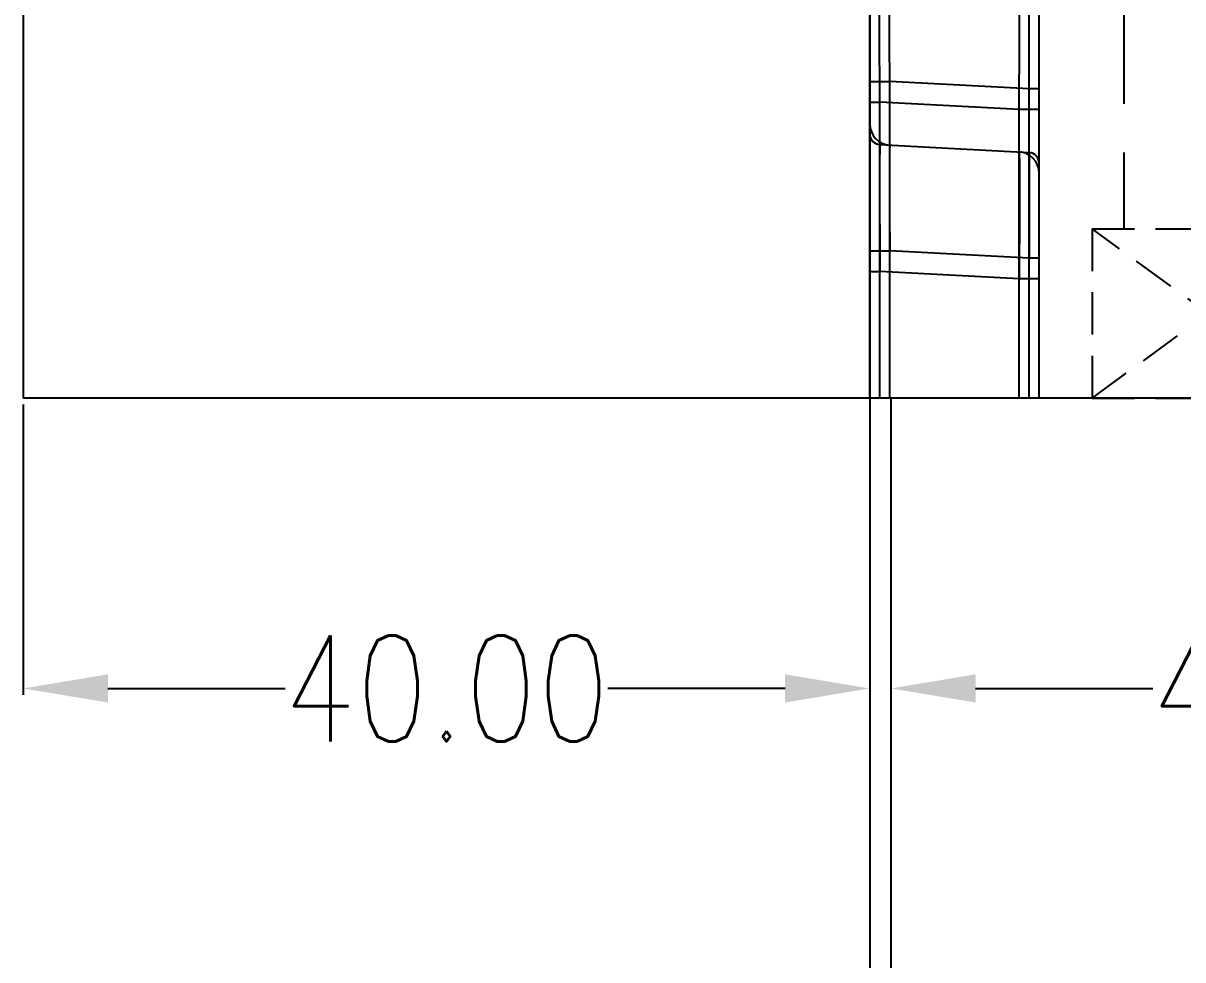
# Model space of a CAD drawing. Header units: millimetres. Extents: x 28656 to 29764, y -21384 to -20601.
# Drawn here: x 28858.7 to 28913.5, y -20969.8 to -20925.6 of the extents above; entities that cross this region are included whole.
import ezdxf

# ---------------------------------------------------------------- set-up
doc = ezdxf.new("R2010")
doc.units = ezdxf.units.MM
doc.header["$LTSCALE"] = 8
doc.linetypes.add('HIDDEN', pattern=[0.375, 0.25, -0.125])
doc.layers.get('DEFPOINTS').update_dxf_attribs({"color": 6})
doc.layers.add('Cav-cor', color=30, linetype='Continuous')
doc.layers.add('WT', color=4, linetype='Continuous')
doc.layers.add('dim', color=3, linetype='Continuous', lineweight=15)
doc.styles.get("Standard").update_dxf_attribs({"font": 'txt.shx', "width": 0.8, "bigfont": 'chineset.shx'})
doc.dimstyles.new('ISO-25', dxfattribs={"dimtxt": 5, "dimasz": 4, "dimexe": 0.3, "dimexo": 0.3, "dimtad": 0, "dimzin": 1, "dimdsep": 46, "dimtxsty": 'Standard', "dimcen": 0, "dimclrd": 3, "dimclre": 3, "dimclrt": 3, "dimazin": 0, "dimtfac": 1, "dimtofl": 0, "dimtmove": 0, "dimatfit": 0, "dimfxl": 0, "dimarcsym": 0})

# ---------------------------------------------------------------- blocks, each defined once
blk = doc.blocks.new('*D26578')
at = {"layer": 'DEFPOINTS', "color": 0}
for p in [(28858.695, -20943.266), (28898.695, -20943.266), (28898.695, -20956.976)]:
    blk.add_point(p, dxfattribs=at)
at = {"layer": 'dim', "color": 3, "lineweight": -2}
for p, q in [((28858.695, -20943.566), (28858.695, -20957.276)), ((28898.695, -20943.566), (28898.695, -20957.276)), ((28862.695, -20956.976), (28871.07, -20956.976)), ((28894.695, -20956.976), (28886.32, -20956.976))]:
    blk.add_line(p, q, dxfattribs=at)
at = {"layer": 'dim', "color": 3}
for points in [[(28862.695, -20956.309), (28862.695, -20957.642), (28858.695, -20956.976)], [(28894.695, -20957.642), (28894.695, -20956.309), (28898.695, -20956.976)]]:
    blk.add_solid(points, dxfattribs=at)
at = {"layer": 'dim', "color": 3, "insert": (28878.695, -20956.976), "char_height": 5, "attachment_point": 5}
blk.add_mtext('40.00', dxfattribs=at)
blk = doc.blocks.new('*D26579')
at = {"layer": 'DEFPOINTS', "color": 0}
for p in [(28899.695, -20943.266), (28939.695, -20943.266), (28939.695, -20956.976)]:
    blk.add_point(p, dxfattribs=at)
at = {"layer": 'dim', "color": 3, "lineweight": -2}
for p, q in [((28899.695, -20943.566), (28899.695, -20957.276)), ((28939.695, -20943.566), (28939.695, -20957.276)), ((28903.695, -20956.976), (28912.07, -20956.976)), ((28935.695, -20956.976), (28927.32, -20956.976))]:
    blk.add_line(p, q, dxfattribs=at)
at = {"layer": 'dim', "color": 3}
for points in [[(28903.695, -20956.309), (28903.695, -20957.642), (28899.695, -20956.976)], [(28935.695, -20957.642), (28935.695, -20956.309), (28939.695, -20956.976)]]:
    blk.add_solid(points, dxfattribs=at)
at = {"layer": 'dim', "color": 3, "insert": (28919.695, -20956.976), "char_height": 5, "attachment_point": 5}
blk.add_mtext('40.00', dxfattribs=at)
blk = doc.blocks.new('20150513.114825')
at = {"layer": 'WT', "color": 125, "linetype": 'HIDDEN'}
for p, q in [((-5.5, 8), (5.5, 8)), ((5.5, 8), (-5.5, 0)), ((-5.5, 8), (5.5, 0)), ((-5.5, 0), (-5.5, 8)), ((5.5, 0), (5.5, 8)), ((-5.5, 0), (5.5, 0))]:
    blk.add_line(p, q, dxfattribs=at)
blk = doc.blocks.new('20160903.083130')
at = {"layer": 'Cav-cor', "color": 241}
for p, q in [((-0.237, 1.629), (-0.237, 4.671)), ((1.763, 1.287), (1.763, 3.287)), ((-0.237, 2.25), (0, 2.25)), ((1.645, 2.163), (0, 2.25)), ((0, -1.49), (0, 2.25)), ((1.763, 2.163), (1.645, 2.163)), ((1.645, -1.49), (1.645, 2.163)), ((-0.237, 2.006), (-0.118, 2.006)), ((1.526, 1.92), (-0.118, 2.006)), ((-0.118, -1.49), (-0.118, 2.006)), ((1.763, 1.92), (1.526, 1.92)), ((1.526, -1.49), (1.526, 1.92)), ((-0.237, -1.49), (-0.237, 1.629)), ((-0.118, 1.504), (1.645, 1.412)), ((1.646, 1.381), (1.646, 1.38)), ((1.763, 1.26), (1.746, 1.26)), ((1.763, -1.49), (1.763, 1.287)), ((-0.237, 0.25), (0, 0.25)), ((1.645, 0.163), (0, 0.25)), ((1.763, 0.163), (1.645, 0.163)), ((-0.237, 0.006), (-0.118, 0.006)), ((1.526, -0.08), (-0.118, 0.006)), ((1.763, -0.08), (1.526, -0.08))]:
    blk.add_line(p, q, dxfattribs=at)
for centre, radius, start, end in [((0.013, 1.748), 0.25, 180, 267), ((-0.112, 1.629), 0.125, 180, 267), ((1.513, 1.168), 0.25, 0, 87), ((1.638, 1.287), 0.125, 0, 87)]:
    blk.add_arc(centre, radius, start, end, dxfattribs=at)
for points, knots in [([(0, 2.25), (-0.001, 2.331), (-0.002, 2.49), (-0.004, 2.686), (-0.005, 2.837), (-0.005, 2.941), (-0.005, 3.039), (-0.005, 3.13), (-0.005, 3.212), (-0.005, 3.285), (-0.005, 3.347), (-0.004, 3.393), (-0.004, 3.424), (-0.003, 3.444), (-0.003, 3.46), (-0.002, 3.473), (-0.002, 3.484), (-0.001, 3.49), (-0.001, 3.494), (-0.001, 3.496), (0, 3.497), (0, 3.498), (0, 3.498)], [0, 0, 0, 0, 0.195128, 0.382796, 0.471554, 0.555769, 0.634624, 0.707355, 0.773256, 0.831691, 0.882096, 0.92399, 0.941618, 0.956975, 0.970028, 0.980745, 0.989105, 0.99509, 0.99719, 0.998697, 0.999618, 1, 1, 1, 1]), ([(1.526, 1.92), (1.527, 2.017), (1.529, 2.208), (1.53, 2.444), (1.531, 2.624), (1.531, 2.75), (1.531, 2.867), (1.532, 2.976), (1.532, 3.074), (1.531, 3.161), (1.531, 3.227), (1.531, 3.273), (1.53, 3.303), (1.53, 3.329), (1.529, 3.352), (1.529, 3.372), (1.529, 3.388), (1.528, 3.399), (1.528, 3.406), (1.527, 3.41), (1.527, 3.414), (1.527, 3.416), (1.527, 3.417), (1.526, 3.418), (1.526, 3.418)], [0, 0, 0, 0, 0.19505, 0.38261, 0.47131, 0.555472, 0.634284, 0.706986, 0.772876, 0.83132, 0.881757, 0.903818, 0.923702, 0.941363, 0.956758, 0.96985, 0.98061, 0.989013, 0.992325, 0.995042, 0.997163, 0.998689, 0.999624, 1, 1, 1, 1]), ([(1.645, 2.163), (1.645, 2.245), (1.646, 2.404), (1.647, 2.6), (1.647, 2.75), (1.647, 2.855), (1.647, 2.953), (1.647, 3.043), (1.647, 3.125), (1.647, 3.198), (1.647, 3.253), (1.647, 3.291), (1.647, 3.316), (1.646, 3.338), (1.646, 3.357), (1.646, 3.373), (1.646, 3.387), (1.646, 3.396), (1.645, 3.402), (1.645, 3.405), (1.645, 3.408), (1.645, 3.41), (1.645, 3.411), (1.645, 3.412), (1.645, 3.412)], [0, 0, 0, 0, 0.195084, 0.382682, 0.471401, 0.555581, 0.634409, 0.707123, 0.773021, 0.83147, 0.881905, 0.903964, 0.923845, 0.9415, 0.956888, 0.969973, 0.980723, 0.989114, 0.992419, 0.995128, 0.997239, 0.998752, 0.999668, 1, 1, 1, 1]), ([(-0.118, 2.006), (-0.12, 2.247), (-0.121, 2.668), (-0.121, 3.09), (-0.121, 3.271)], [0, 0, 0, 0, 0.57054, 1, 1, 1, 1]), ([(-0.118, 1.504), (-0.119, 1.504), (-0.119, 1.503), (-0.119, 1.502), (-0.119, 1.5), (-0.119, 1.497), (-0.119, 1.493), (-0.119, 1.485), (-0.12, 1.474), (-0.12, 1.458), (-0.12, 1.439), (-0.12, 1.416), (-0.12, 1.389), (-0.121, 1.36), (-0.121, 1.313), (-0.121, 1.248), (-0.121, 1.161), (-0.121, 1.062), (-0.121, 0.954), (-0.121, 0.836), (-0.121, 0.71), (-0.12, 0.53), (-0.12, 0.295), (-0.119, 0.104), (-0.118, 0.006)], [0, 0, 0, 0, 0.000313, 0.001215, 0.002714, 0.004812, 0.007507, 0.0108, 0.019167, 0.029895, 0.042959, 0.058329, 0.075968, 0.095835, 0.117883, 0.168305, 0.226752, 0.292659, 0.365391, 0.444245, 0.528455, 0.617207, 0.804868, 1, 1, 1, 1]), ([(0, 1.498), (0, 1.498), (0, 1.497), (-0.001, 1.496), (-0.001, 1.494), (-0.001, 1.49), (-0.002, 1.484), (-0.002, 1.473), (-0.003, 1.46), (-0.003, 1.444), (-0.004, 1.424), (-0.004, 1.393), (-0.005, 1.347), (-0.005, 1.285), (-0.005, 1.212), (-0.005, 1.13), (-0.005, 1.039), (-0.005, 0.941), (-0.005, 0.837), (-0.004, 0.686), (-0.002, 0.49), (-0.001, 0.331), (0, 0.25)], [0, 0, 0, 0, 0.000382, 0.001303, 0.00281, 0.00491, 0.010895, 0.019255, 0.029972, 0.043025, 0.058382, 0.07601, 0.117904, 0.168309, 0.226744, 0.292645, 0.365376, 0.444231, 0.528446, 0.617204, 0.804872, 1, 1, 1, 1]), ([(1.526, 1.418), (1.526, 1.418), (1.527, 1.417), (1.527, 1.416), (1.527, 1.414), (1.527, 1.41), (1.528, 1.406), (1.528, 1.399), (1.529, 1.388), (1.529, 1.372), (1.529, 1.352), (1.53, 1.329), (1.53, 1.303), (1.531, 1.273), (1.531, 1.227), (1.531, 1.161), (1.532, 1.074), (1.532, 0.976), (1.531, 0.867), (1.531, 0.75), (1.531, 0.624), (1.53, 0.444), (1.529, 0.208), (1.527, 0.017), (1.526, -0.08)], [0, 0, 0, 0, 0.000376, 0.001311, 0.002837, 0.004958, 0.007675, 0.010987, 0.01939, 0.03015, 0.043242, 0.058637, 0.076298, 0.096182, 0.118243, 0.16868, 0.227124, 0.293014, 0.365716, 0.444528, 0.52869, 0.61739, 0.80495, 1, 1, 1, 1]), ([(1.645, 1.412), (1.645, 1.412), (1.645, 1.411), (1.645, 1.41), (1.645, 1.407), (1.645, 1.404), (1.645, 1.399), (1.646, 1.391), (1.646, 1.385), (1.646, 1.381)], [0, 0, 0, 0, 0.01693, 0.064399, 0.142912, 0.252505, 0.393114, 0.564652, 1, 1, 1, 1]), ([(1.646, 1.38), (1.646, 1.359), (1.647, 1.305), (1.647, 1.159), (1.647, 0.912), (1.646, 0.56), (1.645, 0.301), (1.645, 0.163)], [0, 0, 0, 0, 0.052524, 0.131761, 0.360795, 0.661452, 1, 1, 1, 1])]:
    blk.add_open_spline(points, degree=3, knots=knots, dxfattribs=at)

msp = doc.modelspace()

# ---------------------------------------------------------------- linework, layer by layer
at = {"linetype": 'Continuous'}
for p, q in [((28898.695, -20943.266), (28898.695, -20995.266)), ((28899.695, -20943.266), (28899.695, -20995.266))]:
    msp.add_line(p, q, dxfattribs=at)
at = {"layer": 'Cav-cor', "color": 241}
for p, q in [((28858.695, -20703.266), (28858.695, -20943.266)), ((28898.695, -20703.266), (28898.695, -20943.266)), ((28939.695, -20943.266), (28858.695, -20943.266))]:
    msp.add_line(p, q, dxfattribs=at)
at = {"layer": 'WT', "color": 191, "linetype": 'HIDDEN', "ltscale": 2.3}
msp.add_line((28910.695, -20821.266), (28910.695, -20935.266), dxfattribs=at)

# ---------------------------------------------------------------- block references
at = {"layer": 'dim', "xscale": 4, "yscale": 4, "zscale": 4}
msp.add_blockref('20160903.083130', (28899.643, -20937.307), dxfattribs=at)
at = {"layer": 'WT', "color": 125, "linetype": 'HIDDEN', "ltscale": 2.3, "xscale": -1, "rotation": 180}
msp.add_blockref('20150513.114825', (28914.695, -20935.266), dxfattribs=at)

# ---------------------------------------------------------------- dimensions: what is measured, and where the dimension line sits
at = {"layer": 'dim'}
for base, p1, p2, picture, middle in [((28898.695, -20956.976), (28858.695, -20943.266), (28898.695, -20943.266), '*D26578', (28878.695, -20956.976)), ((28939.695, -20956.976), (28899.695, -20943.266), (28939.695, -20943.266), '*D26579', (28919.695, -20956.976))]:
    dim = msp.add_linear_dim(base=base, p1=p1, p2=p2, dimstyle='ISO-25', dxfattribs=at)
    dim.commit()
    dim.dimension.update_dxf_attribs({"geometry": picture, "text_midpoint": middle})

doc.saveas('drawing.dxf')
